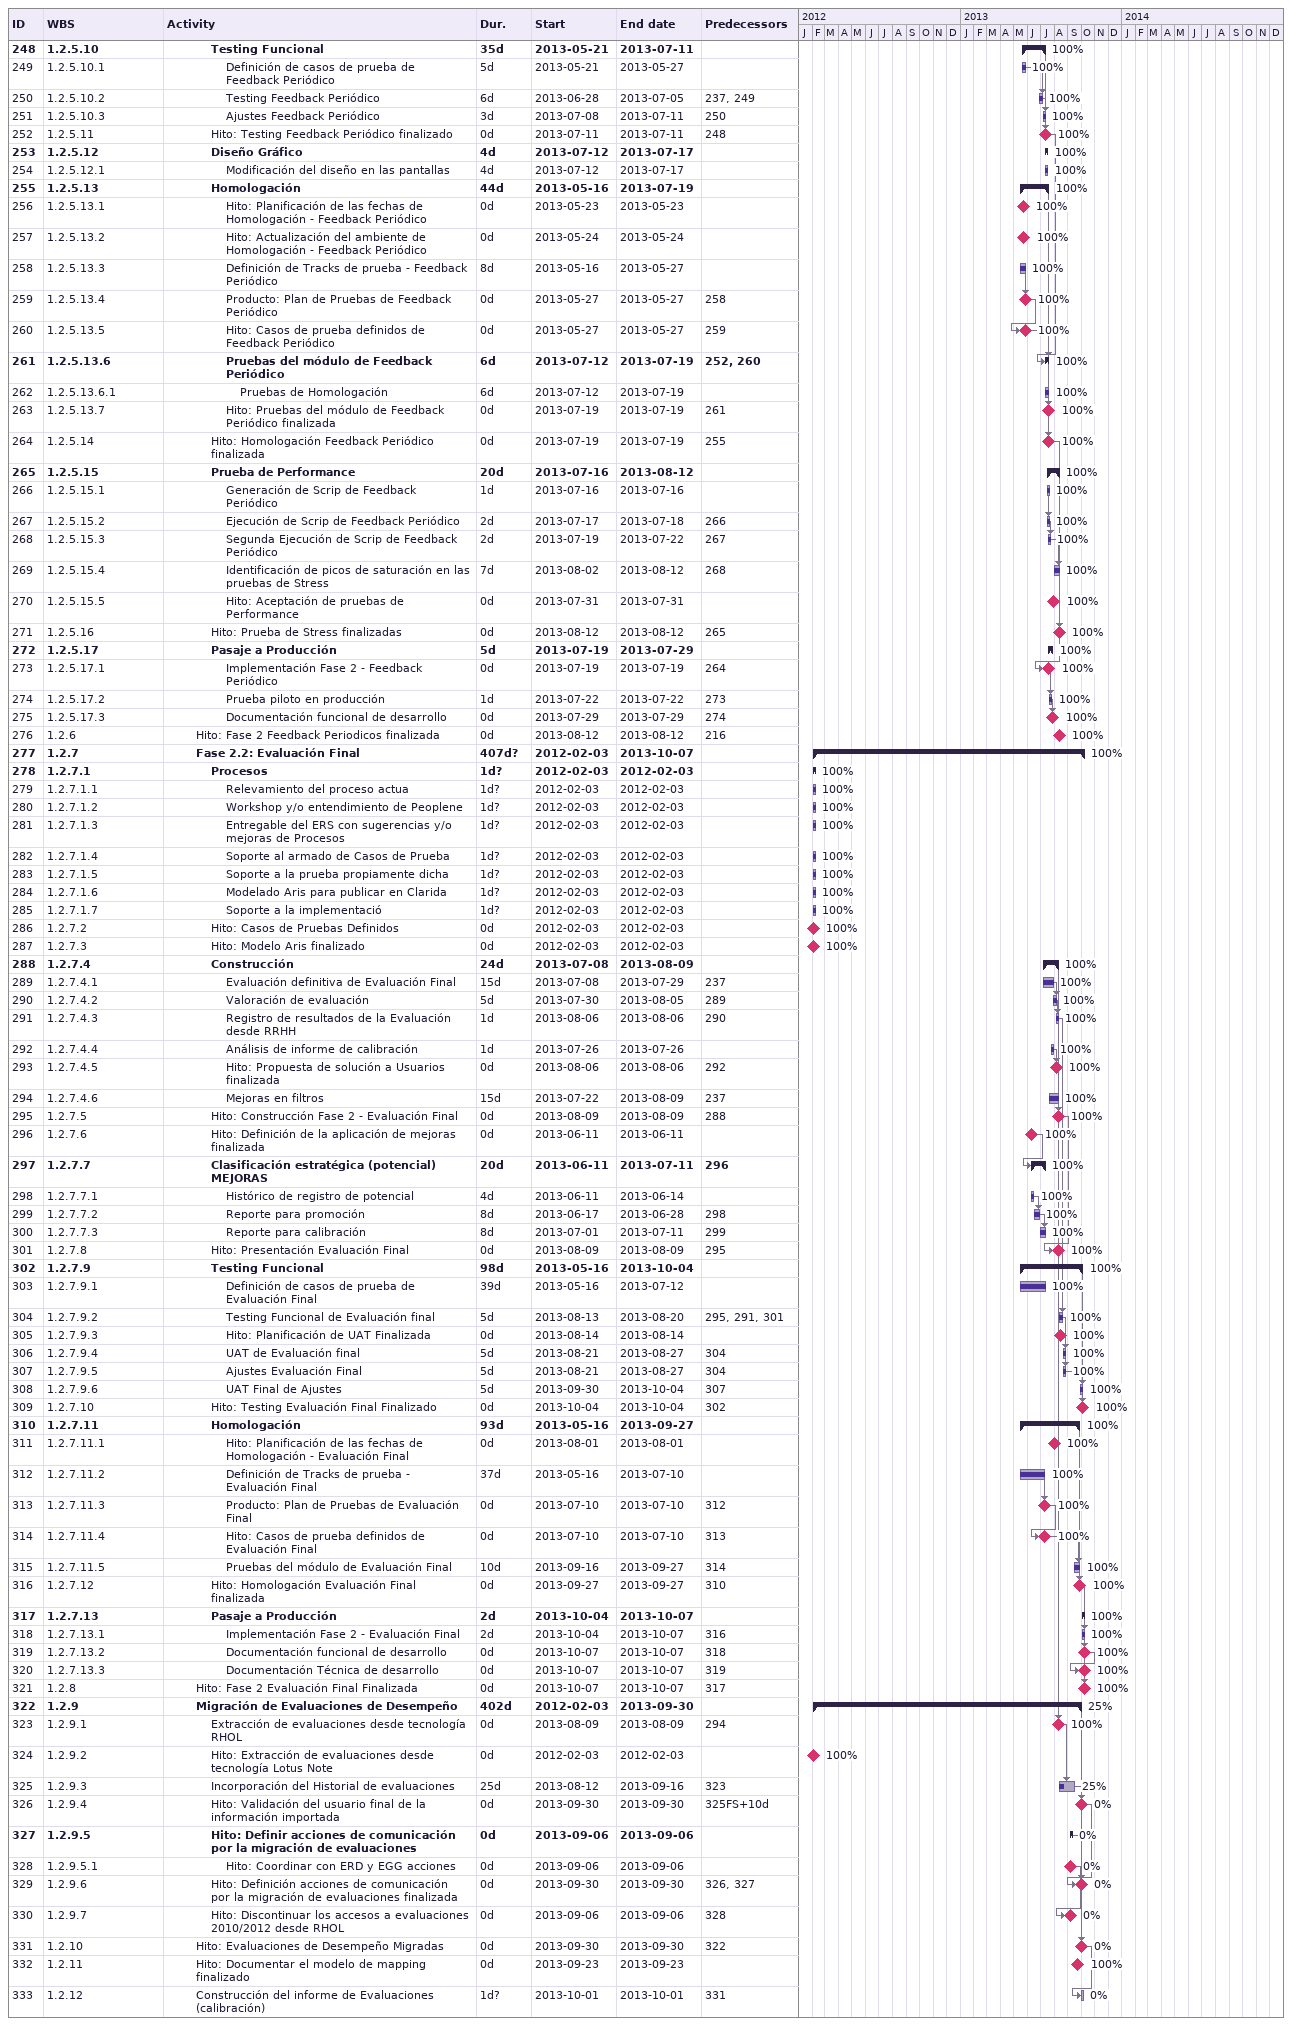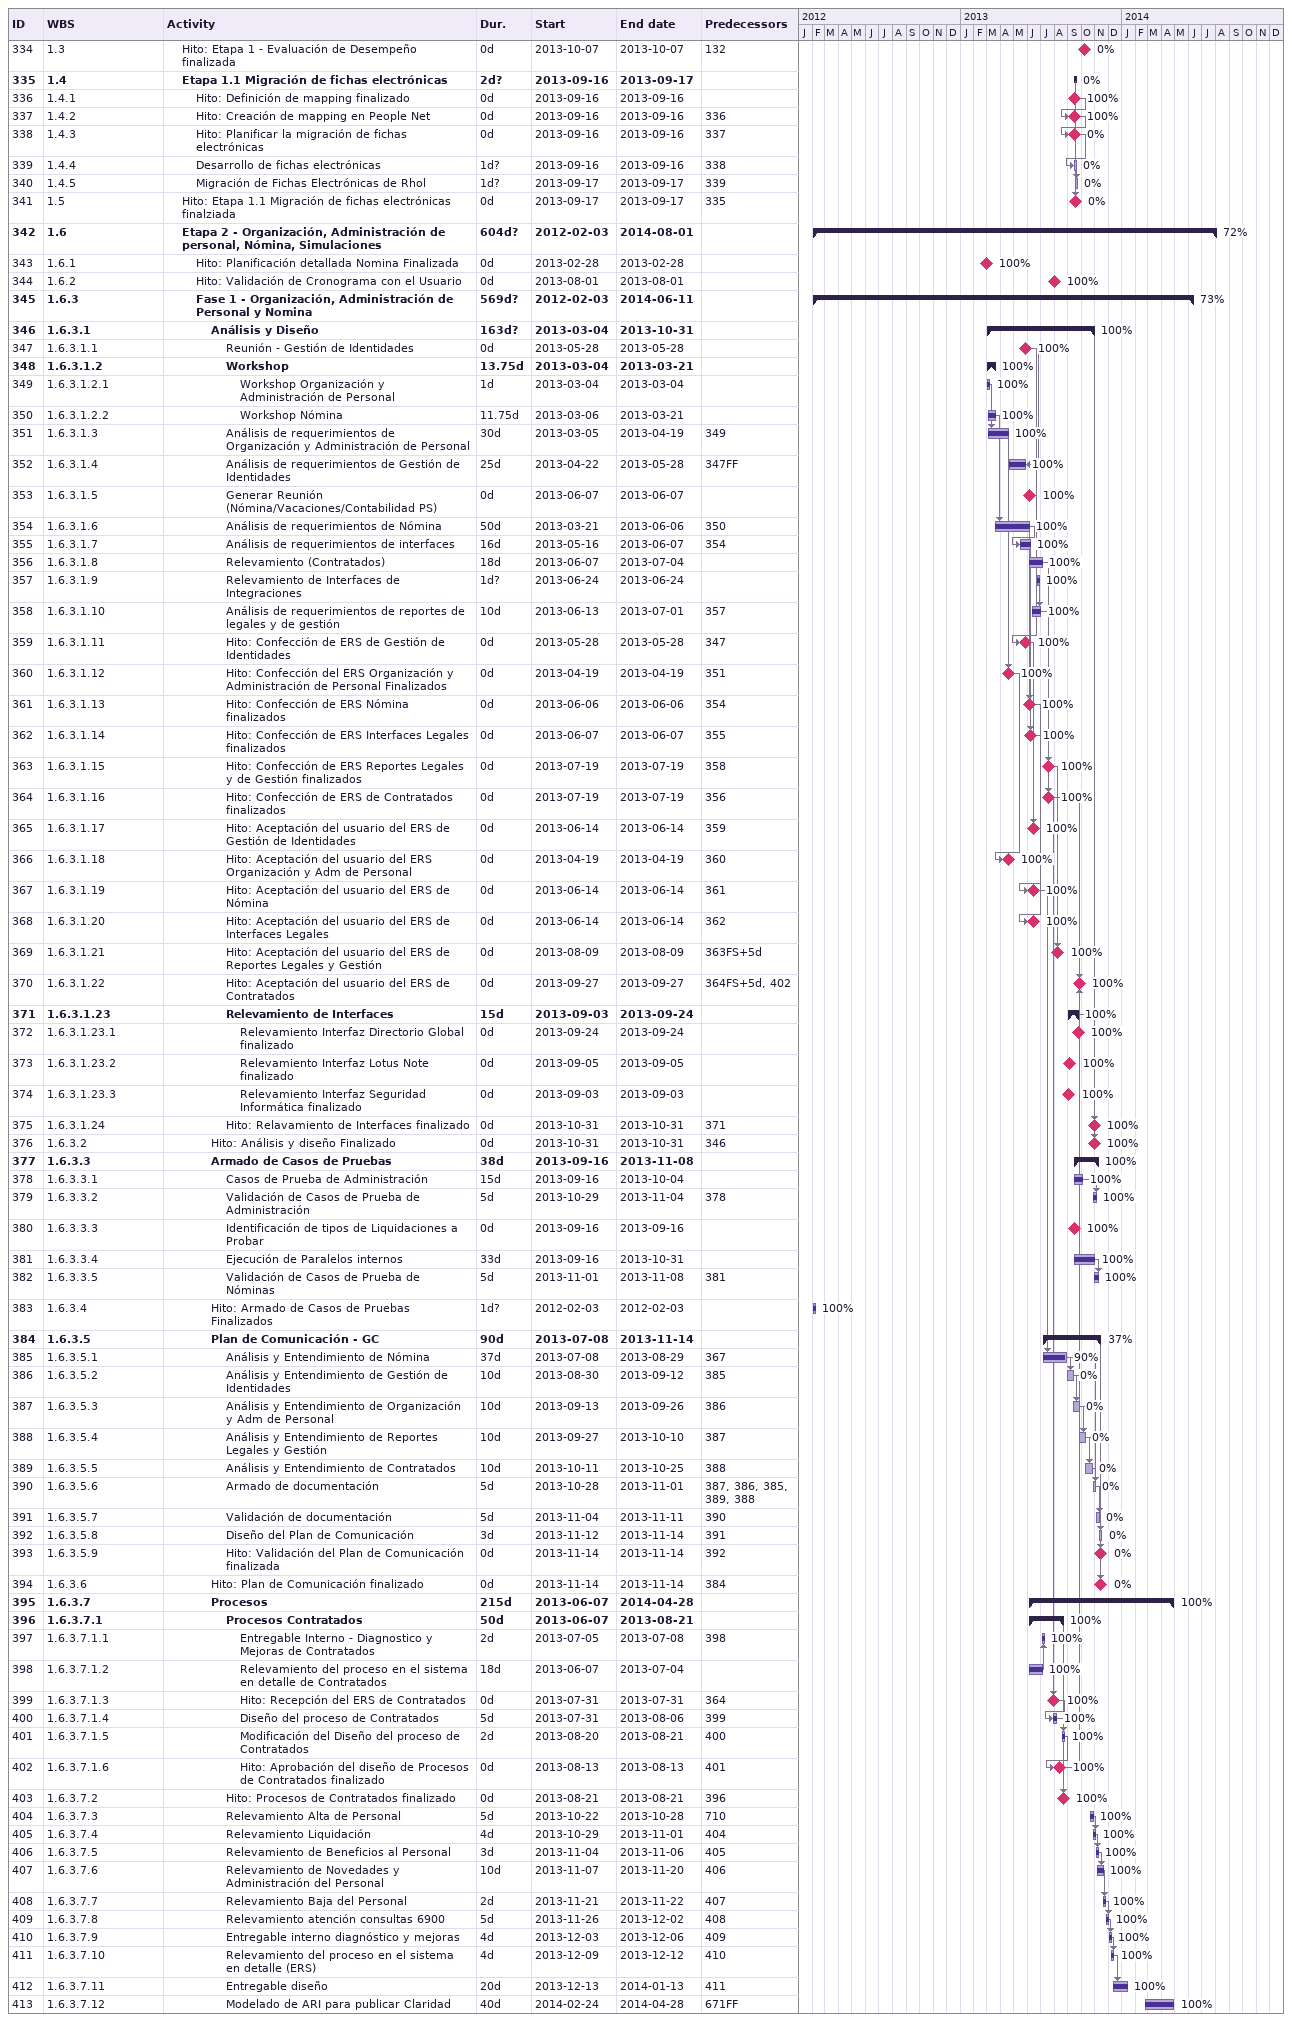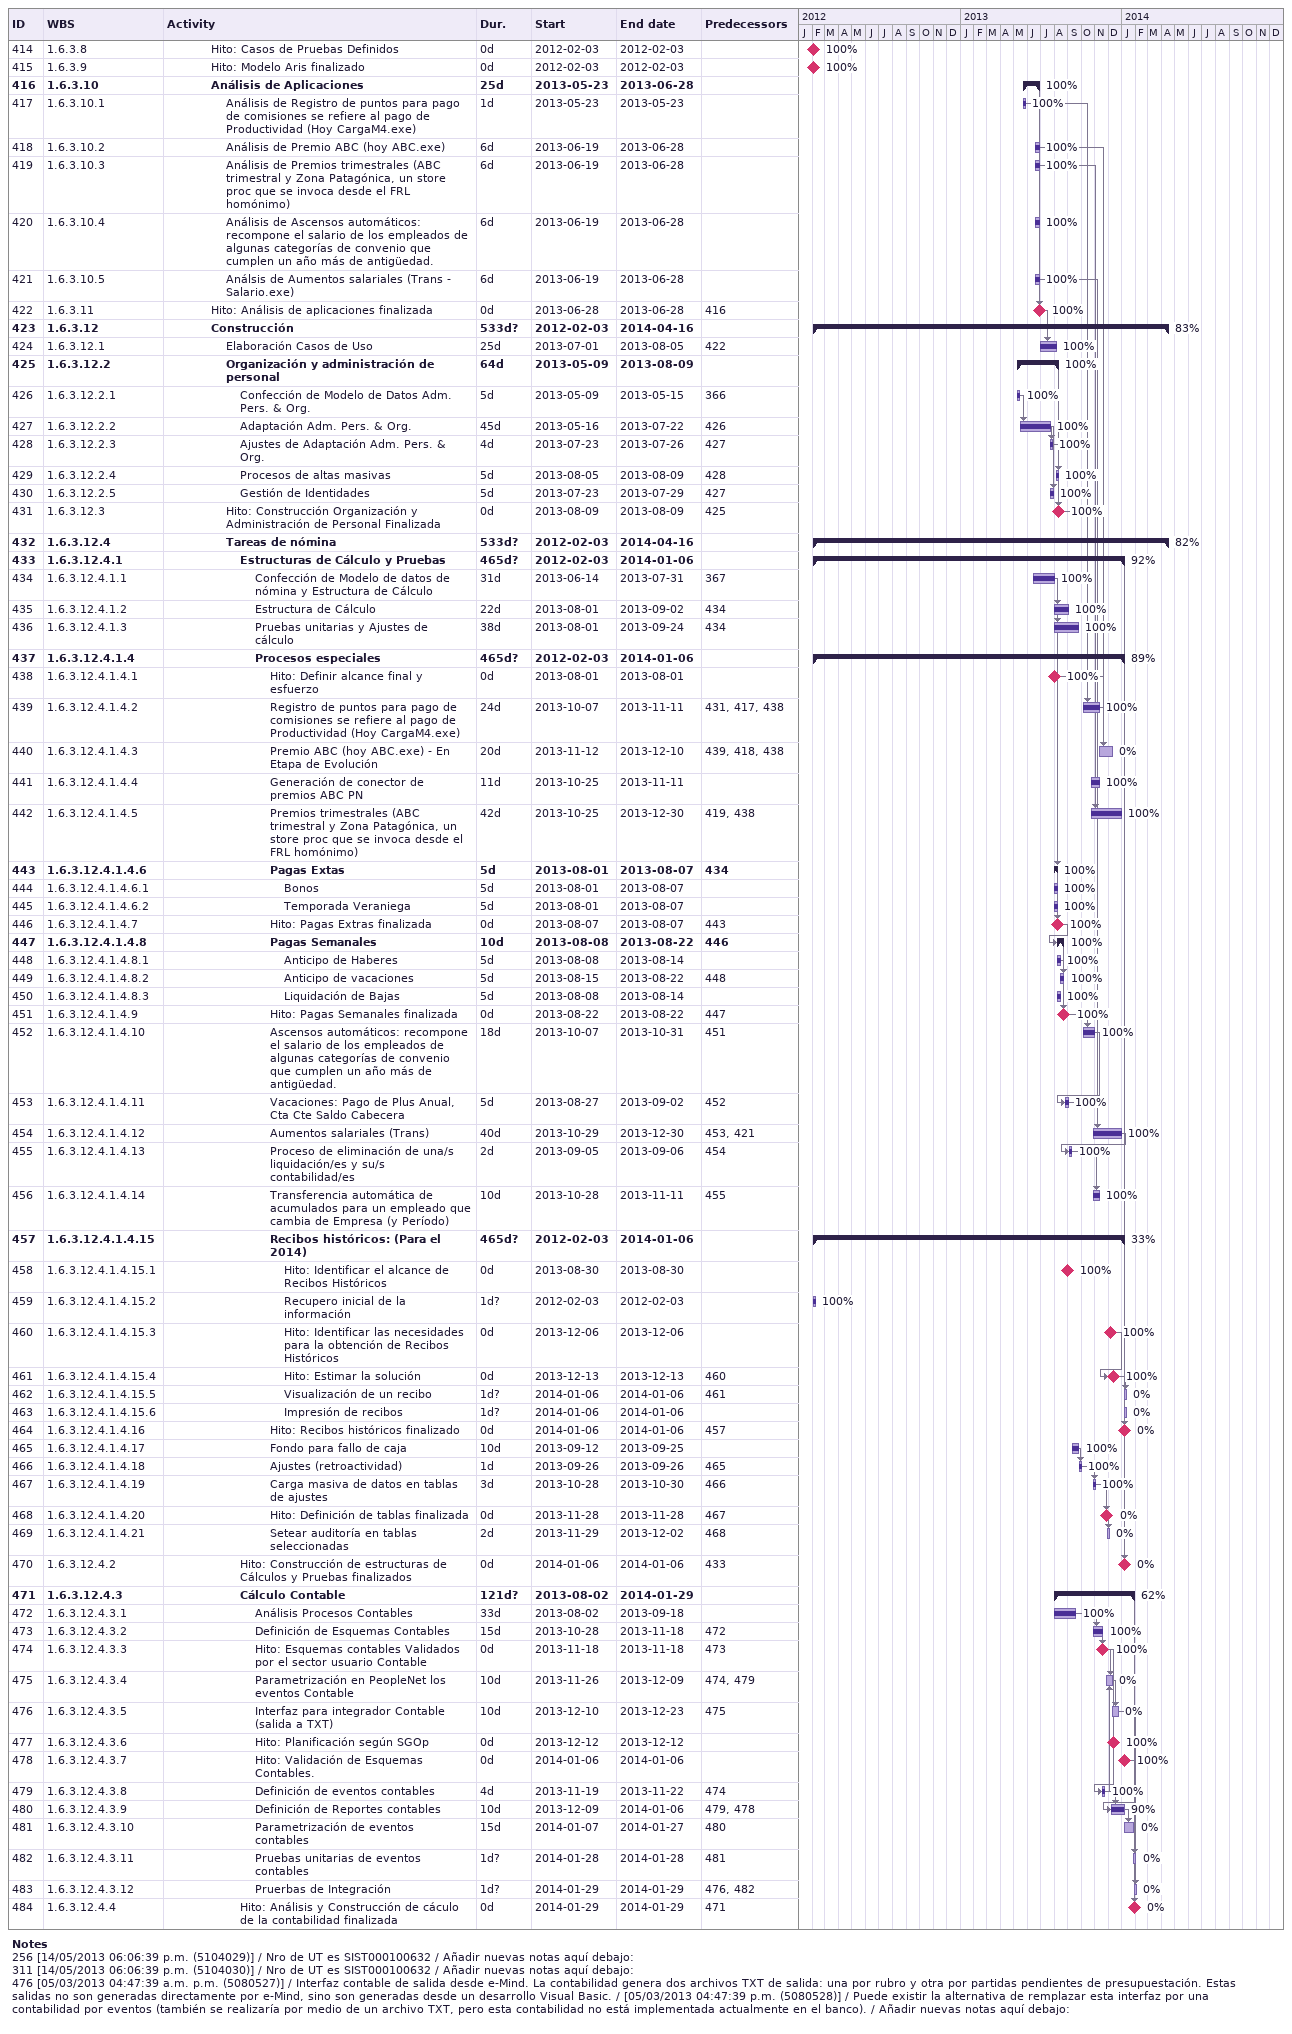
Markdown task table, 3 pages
| ID | WBS | Task | Duration | Start | Finish | Predecessors | % complete |
|---|---|---|---|---|---|---|---|
| 248 | 1.2.5.10 | **Testing Funcional** | 35d | 2013-05-21 | 2013-07-11 |  | 100 |
| 249 | 1.2.5.10.1 | Definición de casos de prueba de Feedback Periódico | 5d | 2013-05-21 | 2013-05-27 |  | 100 |
| 250 | 1.2.5.10.2 | Testing Feedback Periódico | 6d | 2013-06-28 | 2013-07-05 | 237, 249 | 100 |
| 251 | 1.2.5.10.3 | Ajustes Feedback Periódico | 3d | 2013-07-08 | 2013-07-11 | 250 | 100 |
| 252 | 1.2.5.11 | Hito: Testing Feedback Periódico finalizado | 0d | 2013-07-11 | 2013-07-11 | 248 | 100 |
| 253 | 1.2.5.12 | **Diseño Gráfico** | 4d | 2013-07-12 | 2013-07-17 |  | 100 |
| 254 | 1.2.5.12.1 | Modificación del diseño en las pantallas | 4d | 2013-07-12 | 2013-07-17 |  | 100 |
| 255 | 1.2.5.13 | **Homologación** | 44d | 2013-05-16 | 2013-07-19 |  | 100 |
| 256 | 1.2.5.13.1 | Hito: Planificación de las fechas de Homologación - Feedback Periódico | 0d | 2013-05-23 | 2013-05-23 |  | 100 |
| 257 | 1.2.5.13.2 | Hito: Actualización del ambiente de Homologación - Feedback Periódico | 0d | 2013-05-24 | 2013-05-24 |  | 100 |
| 258 | 1.2.5.13.3 | Definición de Tracks de prueba - Feedback Periódico | 8d | 2013-05-16 | 2013-05-27 |  | 100 |
| 259 | 1.2.5.13.4 | Producto: Plan de Pruebas de Feedback Periódico | 0d | 2013-05-27 | 2013-05-27 | 258 | 100 |
| 260 | 1.2.5.13.5 | Hito: Casos de prueba definidos de Feedback Periódico | 0d | 2013-05-27 | 2013-05-27 | 259 | 100 |
| 261 | 1.2.5.13.6 | **Pruebas del módulo de Feedback Periódico** | 6d | 2013-07-12 | 2013-07-19 | 252, 260 | 100 |
| 262 | 1.2.5.13.6.1 | Pruebas de Homologación | 6d | 2013-07-12 | 2013-07-19 |  | 100 |
| 263 | 1.2.5.13.7 | Hito: Pruebas del módulo de Feedback Periódico finalizada | 0d | 2013-07-19 | 2013-07-19 | 261 | 100 |
| 264 | 1.2.5.14 | Hito: Homologación Feedback Periódico finalizada | 0d | 2013-07-19 | 2013-07-19 | 255 | 100 |
| 265 | 1.2.5.15 | **Prueba de Performance** | 20d | 2013-07-16 | 2013-08-12 |  | 100 |
| 266 | 1.2.5.15.1 | Generación de Scrip de Feedback Periódico | 1d | 2013-07-16 | 2013-07-16 |  | 100 |
| 267 | 1.2.5.15.2 | Ejecución de Scrip de Feedback Periódico | 2d | 2013-07-17 | 2013-07-18 | 266 | 100 |
| 268 | 1.2.5.15.3 | Segunda Ejecución de Scrip de Feedback Periódico | 2d | 2013-07-19 | 2013-07-22 | 267 | 100 |
| 269 | 1.2.5.15.4 | Identificación de picos de saturación en las pruebas de Stress | 7d | 2013-08-02 | 2013-08-12 | 268 | 100 |
| 270 | 1.2.5.15.5 | Hito: Aceptación de pruebas de Performance | 0d | 2013-07-31 | 2013-07-31 |  | 100 |
| 271 | 1.2.5.16 | Hito: Prueba de Stress finalizadas | 0d | 2013-08-12 | 2013-08-12 | 265 | 100 |
| 272 | 1.2.5.17 | **Pasaje a Producción** | 5d | 2013-07-19 | 2013-07-29 |  | 100 |
| 273 | 1.2.5.17.1 | Implementación Fase 2 - Feedback Periódico | 0d | 2013-07-19 | 2013-07-19 | 264 | 100 |
| 274 | 1.2.5.17.2 | Prueba piloto en producción | 1d | 2013-07-22 | 2013-07-22 | 273 | 100 |
| 275 | 1.2.5.17.3 | Documentación funcional de desarrollo | 0d | 2013-07-29 | 2013-07-29 | 274 | 100 |
| 276 | 1.2.6 | Hito: Fase 2 Feedback Periodicos finalizada | 0d | 2013-08-12 | 2013-08-12 | 216 | 100 |
| 277 | 1.2.7 | **Fase 2.2: Evaluación Final** | 407d? | 2012-02-03 | 2013-10-07 |  | 100 |
| 278 | 1.2.7.1 | **Procesos** | 1d? | 2012-02-03 | 2012-02-03 |  | 100 |
| 279 | 1.2.7.1.1 | Relevamiento del proceso actua | 1d? | 2012-02-03 | 2012-02-03 |  | 100 |
| 280 | 1.2.7.1.2 | Workshop y/o entendimiento de Peoplene | 1d? | 2012-02-03 | 2012-02-03 |  | 100 |
| 281 | 1.2.7.1.3 | Entregable del ERS con sugerencias y/o mejoras de Procesos | 1d? | 2012-02-03 | 2012-02-03 |  | 100 |
| 282 | 1.2.7.1.4 | Soporte al armado de Casos de Prueba | 1d? | 2012-02-03 | 2012-02-03 |  | 100 |
| 283 | 1.2.7.1.5 | Soporte a la prueba propiamente dicha | 1d? | 2012-02-03 | 2012-02-03 |  | 100 |
| 284 | 1.2.7.1.6 | Modelado Aris para publicar en Clarida | 1d? | 2012-02-03 | 2012-02-03 |  | 100 |
| 285 | 1.2.7.1.7 | Soporte a la implementació | 1d? | 2012-02-03 | 2012-02-03 |  | 100 |
| 286 | 1.2.7.2 | Hito: Casos de Pruebas Definidos | 0d | 2012-02-03 | 2012-02-03 |  | 100 |
| 287 | 1.2.7.3 | Hito: Modelo Aris finalizado | 0d | 2012-02-03 | 2012-02-03 |  | 100 |
| 288 | 1.2.7.4 | **Construcción** | 24d | 2013-07-08 | 2013-08-09 |  | 100 |
| 289 | 1.2.7.4.1 | Evaluación definitiva de Evaluación Final | 15d | 2013-07-08 | 2013-07-29 | 237 | 100 |
| 290 | 1.2.7.4.2 | Valoración de evaluación | 5d | 2013-07-30 | 2013-08-05 | 289 | 100 |
| 291 | 1.2.7.4.3 | Registro de resultados de la Evaluación desde RRHH | 1d | 2013-08-06 | 2013-08-06 | 290 | 100 |
| 292 | 1.2.7.4.4 | Análisis de informe de calibración | 1d | 2013-07-26 | 2013-07-26 |  | 100 |
| 293 | 1.2.7.4.5 | Hito: Propuesta de solución a Usuarios finalizada | 0d | 2013-08-06 | 2013-08-06 | 292 | 100 |
| 294 | 1.2.7.4.6 | Mejoras en filtros | 15d | 2013-07-22 | 2013-08-09 | 237 | 100 |
| 295 | 1.2.7.5 | Hito: Construcción Fase 2 - Evaluación Final | 0d | 2013-08-09 | 2013-08-09 | 288 | 100 |
| 296 | 1.2.7.6 | Hito: Definición de la aplicación de mejoras finalizada | 0d | 2013-06-11 | 2013-06-11 |  | 100 |
| 297 | 1.2.7.7 | **Clasificación estratégica (potencial) MEJORAS** | 20d | 2013-06-11 | 2013-07-11 | 296 | 100 |
| 298 | 1.2.7.7.1 | Histórico de registro de potencial | 4d | 2013-06-11 | 2013-06-14 |  | 100 |
| 299 | 1.2.7.7.2 | Reporte para promoción | 8d | 2013-06-17 | 2013-06-28 | 298 | 100 |
| 300 | 1.2.7.7.3 | Reporte para calibración | 8d | 2013-07-01 | 2013-07-11 | 299 | 100 |
| 301 | 1.2.7.8 | Hito: Presentación Evaluación Final | 0d | 2013-08-09 | 2013-08-09 | 295 | 100 |
| 302 | 1.2.7.9 | **Testing Funcional** | 98d | 2013-05-16 | 2013-10-04 |  | 100 |
| 303 | 1.2.7.9.1 | Definición de casos de prueba de Evaluación Final | 39d | 2013-05-16 | 2013-07-12 |  | 100 |
| 304 | 1.2.7.9.2 | Testing Funcional de Evaluación final | 5d | 2013-08-13 | 2013-08-20 | 295, 291, 301 | 100 |
| 305 | 1.2.7.9.3 | Hito: Planificación de UAT Finalizada | 0d | 2013-08-14 | 2013-08-14 |  | 100 |
| 306 | 1.2.7.9.4 | UAT de Evaluación final | 5d | 2013-08-21 | 2013-08-27 | 304 | 100 |
| 307 | 1.2.7.9.5 | Ajustes Evaluación Final | 5d | 2013-08-21 | 2013-08-27 | 304 | 100 |
| 308 | 1.2.7.9.6 | UAT Final de Ajustes | 5d | 2013-09-30 | 2013-10-04 | 307 | 100 |
| 309 | 1.2.7.10 | Hito: Testing Evaluación Final Finalizado | 0d | 2013-10-04 | 2013-10-04 | 302 | 100 |
| 310 | 1.2.7.11 | **Homologación** | 93d | 2013-05-16 | 2013-09-27 |  | 100 |
| 311 | 1.2.7.11.1 | Hito: Planificación de las fechas de Homologación - Evaluación Final | 0d | 2013-08-01 | 2013-08-01 |  | 100 |
| 312 | 1.2.7.11.2 | Definición de Tracks de prueba - Evaluación Final | 37d | 2013-05-16 | 2013-07-10 |  | 100 |
| 313 | 1.2.7.11.3 | Producto: Plan de Pruebas de Evaluación Final | 0d | 2013-07-10 | 2013-07-10 | 312 | 100 |
| 314 | 1.2.7.11.4 | Hito: Casos de prueba definidos de Evaluación Final | 0d | 2013-07-10 | 2013-07-10 | 313 | 100 |
| 315 | 1.2.7.11.5 | Pruebas del módulo de Evaluación Final | 10d | 2013-09-16 | 2013-09-27 | 314 | 100 |
| 316 | 1.2.7.12 | Hito: Homologación Evaluación Final finalizada | 0d | 2013-09-27 | 2013-09-27 | 310 | 100 |
| 317 | 1.2.7.13 | **Pasaje a Producción** | 2d | 2013-10-04 | 2013-10-07 |  | 100 |
| 318 | 1.2.7.13.1 | Implementación Fase 2 - Evaluación Final | 2d | 2013-10-04 | 2013-10-07 | 316 | 100 |
| 319 | 1.2.7.13.2 | Documentación funcional de desarrollo | 0d | 2013-10-07 | 2013-10-07 | 318 | 100 |
| 320 | 1.2.7.13.3 | Documentación Técnica de desarrollo | 0d | 2013-10-07 | 2013-10-07 | 319 | 100 |
| 321 | 1.2.8 | Hito: Fase 2 Evaluación Final Finalizada | 0d | 2013-10-07 | 2013-10-07 | 317 | 100 |
| 322 | 1.2.9 | **Migración de Evaluaciones de Desempeño** | 402d | 2012-02-03 | 2013-09-30 |  | 25 |
| 323 | 1.2.9.1 | Extracción de evaluaciones desde tecnología RHOL | 0d | 2013-08-09 | 2013-08-09 | 294 | 100 |
| 324 | 1.2.9.2 | Hito: Extracción de evaluaciones desde tecnología Lotus Note | 0d | 2012-02-03 | 2012-02-03 |  | 100 |
| 325 | 1.2.9.3 | Incorporación del Historial de evaluaciones | 25d | 2013-08-12 | 2013-09-16 | 323 | 25 |
| 326 | 1.2.9.4 | Hito: Validación del usuario final de la información importada | 0d | 2013-09-30 | 2013-09-30 | 325FS+10d | 0 |
| 327 | 1.2.9.5 | **Hito: Definir acciones de comunicación por la migración de evaluaciones** | 0d | 2013-09-06 | 2013-09-06 |  | 0 |
| 328 | 1.2.9.5.1 | Hito: Coordinar con ERD y EGG acciones | 0d | 2013-09-06 | 2013-09-06 |  | 0 |
| 329 | 1.2.9.6 | Hito: Definición acciones de comunicación por la migración de evaluaciones finalizada | 0d | 2013-09-30 | 2013-09-30 | 326, 327 | 0 |
| 330 | 1.2.9.7 | Hito: Discontinuar los accesos a evaluaciones 2010/2012 desde RHOL | 0d | 2013-09-06 | 2013-09-06 | 328 | 0 |
| 331 | 1.2.10 | Hito: Evaluaciones de Desempeño Migradas | 0d | 2013-09-30 | 2013-09-30 | 322 | 0 |
| 332 | 1.2.11 | Hito: Documentar el modelo de mapping finalizado | 0d | 2013-09-23 | 2013-09-23 |  | 100 |
| 333 | 1.2.12 | Construcción del informe de Evaluaciones (calibración) | 1d? | 2013-10-01 | 2013-10-01 | 331 | 0 |
| 334 | 1.3 | Hito: Etapa 1 - Evaluación de Desempeño finalizada | 0d | 2013-10-07 | 2013-10-07 | 132 | 0 |
| 335 | 1.4 | **Etapa 1.1 Migración de fichas electrónicas** | 2d? | 2013-09-16 | 2013-09-17 |  | 0 |
| 336 | 1.4.1 | Hito: Definición de mapping finalizado | 0d | 2013-09-16 | 2013-09-16 |  | 100 |
| 337 | 1.4.2 | Hito: Creación de mapping en People Net | 0d | 2013-09-16 | 2013-09-16 | 336 | 100 |
| 338 | 1.4.3 | Hito: Planificar la migración de fichas electrónicas | 0d | 2013-09-16 | 2013-09-16 | 337 | 0 |
| 339 | 1.4.4 | Desarrollo de fichas electrónicas | 1d? | 2013-09-16 | 2013-09-16 | 338 | 0 |
| 340 | 1.4.5 | Migración de Fichas Electrónicas de Rhol | 1d? | 2013-09-17 | 2013-09-17 | 339 | 0 |
| 341 | 1.5 | Hito: Etapa 1.1 Migración de fichas electrónicas finalziada | 0d | 2013-09-17 | 2013-09-17 | 335 | 0 |
| 342 | 1.6 | **Etapa 2 - Organización, Administración de personal, Nómina, Simulaciones** | 604d? | 2012-02-03 | 2014-08-01 |  | 72 |
| 343 | 1.6.1 | Hito: Planificación detallada Nomina Finalizada | 0d | 2013-02-28 | 2013-02-28 |  | 100 |
| 344 | 1.6.2 | Hito: Validación de Cronograma con el Usuario | 0d | 2013-08-01 | 2013-08-01 |  | 100 |
| 345 | 1.6.3 | **Fase 1 - Organización, Administración de Personal y Nomina** | 569d? | 2012-02-03 | 2014-06-11 |  | 73 |
| 346 | 1.6.3.1 | **Análisis y Diseño** | 163d? | 2013-03-04 | 2013-10-31 |  | 100 |
| 347 | 1.6.3.1.1 | Reunión - Gestión de Identidades | 0d | 2013-05-28 | 2013-05-28 |  | 100 |
| 348 | 1.6.3.1.2 | **Workshop** | 13.75d | 2013-03-04 | 2013-03-21 |  | 100 |
| 349 | 1.6.3.1.2.1 | Workshop Organización y Administración de Personal | 1d | 2013-03-04 | 2013-03-04 |  | 100 |
| 350 | 1.6.3.1.2.2 | Workshop Nómina | 11.75d | 2013-03-06 | 2013-03-21 |  | 100 |
| 351 | 1.6.3.1.3 | Análisis de requerimientos de Organización y Administración de Personal | 30d | 2013-03-05 | 2013-04-19 | 349 | 100 |
| 352 | 1.6.3.1.4 | Análisis de requerimientos de Gestión de Identidades | 25d | 2013-04-22 | 2013-05-28 | 347FF | 100 |
| 353 | 1.6.3.1.5 | Generar Reunión (Nómina/Vacaciones/Contabilidad PS) | 0d | 2013-06-07 | 2013-06-07 |  | 100 |
| 354 | 1.6.3.1.6 | Análisis de requerimientos de Nómina | 50d | 2013-03-21 | 2013-06-06 | 350 | 100 |
| 355 | 1.6.3.1.7 | Análisis de requerimientos de interfaces | 16d | 2013-05-16 | 2013-06-07 | 354 | 100 |
| 356 | 1.6.3.1.8 | Relevamiento (Contratados) | 18d | 2013-06-07 | 2013-07-04 |  | 100 |
| 357 | 1.6.3.1.9 | Relevamiento de Interfaces de Integraciones | 1d? | 2013-06-24 | 2013-06-24 |  | 100 |
| 358 | 1.6.3.1.10 | Análisis de requerimientos de reportes de legales y de gestión | 10d | 2013-06-13 | 2013-07-01 | 357 | 100 |
| 359 | 1.6.3.1.11 | Hito: Confección de ERS de Gestión de Identidades | 0d | 2013-05-28 | 2013-05-28 | 347 | 100 |
| 360 | 1.6.3.1.12 | Hito: Confección del ERS Organización y Administración de Personal Finalizados | 0d | 2013-04-19 | 2013-04-19 | 351 | 100 |
| 361 | 1.6.3.1.13 | Hito: Confección de ERS Nómina finalizados | 0d | 2013-06-06 | 2013-06-06 | 354 | 100 |
| 362 | 1.6.3.1.14 | Hito: Confección de ERS Interfaces Legales finalizados | 0d | 2013-06-07 | 2013-06-07 | 355 | 100 |
| 363 | 1.6.3.1.15 | Hito: Confección de ERS Reportes Legales y de Gestión finalizados | 0d | 2013-07-19 | 2013-07-19 | 358 | 100 |
| 364 | 1.6.3.1.16 | Hito: Confección de ERS de Contratados finalizados | 0d | 2013-07-19 | 2013-07-19 | 356 | 100 |
| 365 | 1.6.3.1.17 | Hito: Aceptación del usuario del ERS de Gestión de Identidades | 0d | 2013-06-14 | 2013-06-14 | 359 | 100 |
| 366 | 1.6.3.1.18 | Hito: Aceptación del usuario del ERS Organización y Adm de Personal | 0d | 2013-04-19 | 2013-04-19 | 360 | 100 |
| 367 | 1.6.3.1.19 | Hito: Aceptación del usuario del ERS de Nómina | 0d | 2013-06-14 | 2013-06-14 | 361 | 100 |
| 368 | 1.6.3.1.20 | Hito: Aceptación del usuario del ERS de Interfaces Legales | 0d | 2013-06-14 | 2013-06-14 | 362 | 100 |
| 369 | 1.6.3.1.21 | Hito: Aceptación del usuario del ERS de Reportes Legales y Gestión | 0d | 2013-08-09 | 2013-08-09 | 363FS+5d | 100 |
| 370 | 1.6.3.1.22 | Hito: Aceptación del usuario del ERS de Contratados | 0d | 2013-09-27 | 2013-09-27 | 364FS+5d, 402 | 100 |
| 371 | 1.6.3.1.23 | **Relevamiento de Interfaces** | 15d | 2013-09-03 | 2013-09-24 |  | 100 |
| 372 | 1.6.3.1.23.1 | Relevamiento Interfaz Directorio Global finalizado | 0d | 2013-09-24 | 2013-09-24 |  | 100 |
| 373 | 1.6.3.1.23.2 | Relevamiento Interfaz Lotus Note finalizado | 0d | 2013-09-05 | 2013-09-05 |  | 100 |
| 374 | 1.6.3.1.23.3 | Relevamiento Interfaz Seguridad Informática finalizado | 0d | 2013-09-03 | 2013-09-03 |  | 100 |
| 375 | 1.6.3.1.24 | Hito: Relavamiento de Interfaces finalizado | 0d | 2013-10-31 | 2013-10-31 | 371 | 100 |
| 376 | 1.6.3.2 | Hito: Análisis y diseño Finalizado | 0d | 2013-10-31 | 2013-10-31 | 346 | 100 |
| 377 | 1.6.3.3 | **Armado de Casos de Pruebas** | 38d | 2013-09-16 | 2013-11-08 |  | 100 |
| 378 | 1.6.3.3.1 | Casos de Prueba de Administración | 15d | 2013-09-16 | 2013-10-04 |  | 100 |
| 379 | 1.6.3.3.2 | Validación de Casos de Prueba de Administración | 5d | 2013-10-29 | 2013-11-04 | 378 | 100 |
| 380 | 1.6.3.3.3 | Identificación de tipos de Liquidaciones a Probar | 0d | 2013-09-16 | 2013-09-16 |  | 100 |
| 381 | 1.6.3.3.4 | Ejecución de Paralelos internos | 33d | 2013-09-16 | 2013-10-31 |  | 100 |
| 382 | 1.6.3.3.5 | Validación de Casos de Prueba de Nóminas | 5d | 2013-11-01 | 2013-11-08 | 381 | 100 |
| 383 | 1.6.3.4 | Hito: Armado de Casos de Pruebas Finalizados | 1d? | 2012-02-03 | 2012-02-03 |  | 100 |
| 384 | 1.6.3.5 | **Plan de Comunicación - GC** | 90d | 2013-07-08 | 2013-11-14 |  | 37 |
| 385 | 1.6.3.5.1 | Análisis y Entendimiento de Nómina | 37d | 2013-07-08 | 2013-08-29 | 367 | 90 |
| 386 | 1.6.3.5.2 | Análisis y Entendimiento de Gestión de Identidades | 10d | 2013-08-30 | 2013-09-12 | 385 | 0 |
| 387 | 1.6.3.5.3 | Análisis y Entendimiento de Organización y Adm de Personal | 10d | 2013-09-13 | 2013-09-26 | 386 | 0 |
| 388 | 1.6.3.5.4 | Análisis y Entendimiento de Reportes Legales y Gestión | 10d | 2013-09-27 | 2013-10-10 | 387 | 0 |
| 389 | 1.6.3.5.5 | Análisis y Entendimiento de Contratados | 10d | 2013-10-11 | 2013-10-25 | 388 | 0 |
| 390 | 1.6.3.5.6 | Armado de documentación | 5d | 2013-10-28 | 2013-11-01 | 387, 386, 385, 389, 388 | 0 |
| 391 | 1.6.3.5.7 | Validación de documentación | 5d | 2013-11-04 | 2013-11-11 | 390 | 0 |
| 392 | 1.6.3.5.8 | Diseño del Plan de Comunicación | 3d | 2013-11-12 | 2013-11-14 | 391 | 0 |
| 393 | 1.6.3.5.9 | Hito: Validación del Plan de Comunicación finalizada | 0d | 2013-11-14 | 2013-11-14 | 392 | 0 |
| 394 | 1.6.3.6 | Hito: Plan de Comunicación finalizado | 0d | 2013-11-14 | 2013-11-14 | 384 | 0 |
| 395 | 1.6.3.7 | **Procesos** | 215d | 2013-06-07 | 2014-04-28 |  | 100 |
| 396 | 1.6.3.7.1 | **Procesos Contratados** | 50d | 2013-06-07 | 2013-08-21 |  | 100 |
| 397 | 1.6.3.7.1.1 | Entregable Interno - Diagnostico y Mejoras de Contratados | 2d | 2013-07-05 | 2013-07-08 | 398 | 100 |
| 398 | 1.6.3.7.1.2 | Relevamiento del proceso en el sistema en detalle de Contratados | 18d | 2013-06-07 | 2013-07-04 |  | 100 |
| 399 | 1.6.3.7.1.3 | Hito: Recepción del ERS de Contratados | 0d | 2013-07-31 | 2013-07-31 | 364 | 100 |
| 400 | 1.6.3.7.1.4 | Diseño del proceso de Contratados | 5d | 2013-07-31 | 2013-08-06 | 399 | 100 |
| 401 | 1.6.3.7.1.5 | Modificación del Diseño del proceso de Contratados | 2d | 2013-08-20 | 2013-08-21 | 400 | 100 |
| 402 | 1.6.3.7.1.6 | Hito: Aprobación del diseño de Procesos de Contratados finalizado | 0d | 2013-08-13 | 2013-08-13 | 401 | 100 |
| 403 | 1.6.3.7.2 | Hito: Procesos de Contratados finalizado | 0d | 2013-08-21 | 2013-08-21 | 396 | 100 |
| 404 | 1.6.3.7.3 | Relevamiento Alta de Personal | 5d | 2013-10-22 | 2013-10-28 | 710 | 100 |
| 405 | 1.6.3.7.4 | Relevamiento Liquidación | 4d | 2013-10-29 | 2013-11-01 | 404 | 100 |
| 406 | 1.6.3.7.5 | Relevamiento de Beneficios al Personal | 3d | 2013-11-04 | 2013-11-06 | 405 | 100 |
| 407 | 1.6.3.7.6 | Relevamiento de Novedades y Administración del Personal | 10d | 2013-11-07 | 2013-11-20 | 406 | 100 |
| 408 | 1.6.3.7.7 | Relevamiento Baja del Personal | 2d | 2013-11-21 | 2013-11-22 | 407 | 100 |
| 409 | 1.6.3.7.8 | Relevamiento atención consultas 6900 | 5d | 2013-11-26 | 2013-12-02 | 408 | 100 |
| 410 | 1.6.3.7.9 | Entregable interno diagnóstico y mejoras | 4d | 2013-12-03 | 2013-12-06 | 409 | 100 |
| 411 | 1.6.3.7.10 | Relevamiento del proceso en el sistema en detalle (ERS) | 4d | 2013-12-09 | 2013-12-12 | 410 | 100 |
| 412 | 1.6.3.7.11 | Entregable diseño | 20d | 2013-12-13 | 2014-01-13 | 411 | 100 |
| 413 | 1.6.3.7.12 | Modelado de ARI para publicar Claridad | 40d | 2014-02-24 | 2014-04-28 | 671FF | 100 |
| 414 | 1.6.3.8 | Hito: Casos de Pruebas Definidos | 0d | 2012-02-03 | 2012-02-03 |  | 100 |
| 415 | 1.6.3.9 | Hito: Modelo Aris finalizado | 0d | 2012-02-03 | 2012-02-03 |  | 100 |
| 416 | 1.6.3.10 | **Análisis de Aplicaciones** | 25d | 2013-05-23 | 2013-06-28 |  | 100 |
| 417 | 1.6.3.10.1 | Análisis de Registro de puntos para pago de comisiones se refiere al pago de Productividad (Hoy CargaM4.exe) | 1d | 2013-05-23 | 2013-05-23 |  | 100 |
| 418 | 1.6.3.10.2 | Análisis de Premio ABC (hoy ABC.exe) | 6d | 2013-06-19 | 2013-06-28 |  | 100 |
| 419 | 1.6.3.10.3 | Análisis de Premios trimestrales (ABC trimestral y Zona Patagónica, un store proc que se invoca desde el FRL homónimo) | 6d | 2013-06-19 | 2013-06-28 |  | 100 |
| 420 | 1.6.3.10.4 | Análisis de Ascensos automáticos: recompone el salario de los empleados de algunas categorías de convenio que cumplen un año más de antigüedad. | 6d | 2013-06-19 | 2013-06-28 |  | 100 |
| 421 | 1.6.3.10.5 | Análsis de Aumentos salariales (Trans - Salario.exe) | 6d | 2013-06-19 | 2013-06-28 |  | 100 |
| 422 | 1.6.3.11 | Hito: Análisis de aplicaciones finalizada | 0d | 2013-06-28 | 2013-06-28 | 416 | 100 |
| 423 | 1.6.3.12 | **Construcción** | 533d? | 2012-02-03 | 2014-04-16 |  | 83 |
| 424 | 1.6.3.12.1 | Elaboración Casos de Uso | 25d | 2013-07-01 | 2013-08-05 | 422 | 100 |
| 425 | 1.6.3.12.2 | **Organización y administración de personal** | 64d | 2013-05-09 | 2013-08-09 |  | 100 |
| 426 | 1.6.3.12.2.1 | Confección de Modelo de Datos Adm. Pers. & Org. | 5d | 2013-05-09 | 2013-05-15 | 366 | 100 |
| 427 | 1.6.3.12.2.2 | Adaptación Adm. Pers. & Org. | 45d | 2013-05-16 | 2013-07-22 | 426 | 100 |
| 428 | 1.6.3.12.2.3 | Ajustes de Adaptación Adm. Pers. & Org. | 4d | 2013-07-23 | 2013-07-26 | 427 | 100 |
| 429 | 1.6.3.12.2.4 | Procesos de altas masivas | 5d | 2013-08-05 | 2013-08-09 | 428 | 100 |
| 430 | 1.6.3.12.2.5 | Gestión de Identidades | 5d | 2013-07-23 | 2013-07-29 | 427 | 100 |
| 431 | 1.6.3.12.3 | Hito: Construcción Organización y Administración de Personal Finalizada | 0d | 2013-08-09 | 2013-08-09 | 425 | 100 |
| 432 | 1.6.3.12.4 | **Tareas de nómina** | 533d? | 2012-02-03 | 2014-04-16 |  | 82 |
| 433 | 1.6.3.12.4.1 | **Estructuras de Cálculo y Pruebas** | 465d? | 2012-02-03 | 2014-01-06 |  | 92 |
| 434 | 1.6.3.12.4.1.1 | Confección de Modelo de datos de nómina y Estructura de Cálculo | 31d | 2013-06-14 | 2013-07-31 | 367 | 100 |
| 435 | 1.6.3.12.4.1.2 | Estructura de Cálculo | 22d | 2013-08-01 | 2013-09-02 | 434 | 100 |
| 436 | 1.6.3.12.4.1.3 | Pruebas unitarias y Ajustes de cálculo | 38d | 2013-08-01 | 2013-09-24 | 434 | 100 |
| 437 | 1.6.3.12.4.1.4 | **Procesos especiales** | 465d? | 2012-02-03 | 2014-01-06 |  | 89 |
| 438 | 1.6.3.12.4.1.4.1 | Hito: Definir alcance final y esfuerzo | 0d | 2013-08-01 | 2013-08-01 |  | 100 |
| 439 | 1.6.3.12.4.1.4.2 | Registro de puntos para pago de comisiones se refiere al pago de Productividad (Hoy CargaM4.exe) | 24d | 2013-10-07 | 2013-11-11 | 431, 417, 438 | 100 |
| 440 | 1.6.3.12.4.1.4.3 | Premio ABC (hoy ABC.exe) - En Etapa de Evolución | 20d | 2013-11-12 | 2013-12-10 | 439, 418, 438 | 0 |
| 441 | 1.6.3.12.4.1.4.4 | Generación de conector de premios ABC PN | 11d | 2013-10-25 | 2013-11-11 |  | 100 |
| 442 | 1.6.3.12.4.1.4.5 | Premios trimestrales (ABC trimestral y Zona Patagónica, un store proc que se invoca desde el FRL homónimo) | 42d | 2013-10-25 | 2013-12-30 | 419, 438 | 100 |
| 443 | 1.6.3.12.4.1.4.6 | **Pagas Extas** | 5d | 2013-08-01 | 2013-08-07 | 434 | 100 |
| 444 | 1.6.3.12.4.1.4.6.1 | Bonos | 5d | 2013-08-01 | 2013-08-07 |  | 100 |
| 445 | 1.6.3.12.4.1.4.6.2 | Temporada Veraniega | 5d | 2013-08-01 | 2013-08-07 |  | 100 |
| 446 | 1.6.3.12.4.1.4.7 | Hito: Pagas Extras finalizada | 0d | 2013-08-07 | 2013-08-07 | 443 | 100 |
| 447 | 1.6.3.12.4.1.4.8 | **Pagas Semanales** | 10d | 2013-08-08 | 2013-08-22 | 446 | 100 |
| 448 | 1.6.3.12.4.1.4.8.1 | Anticipo de Haberes | 5d | 2013-08-08 | 2013-08-14 |  | 100 |
| 449 | 1.6.3.12.4.1.4.8.2 | Anticipo de vacaciones | 5d | 2013-08-15 | 2013-08-22 | 448 | 100 |
| 450 | 1.6.3.12.4.1.4.8.3 | Liquidación de Bajas | 5d | 2013-08-08 | 2013-08-14 |  | 100 |
| 451 | 1.6.3.12.4.1.4.9 | Hito: Pagas Semanales finalizada | 0d | 2013-08-22 | 2013-08-22 | 447 | 100 |
| 452 | 1.6.3.12.4.1.4.10 | Ascensos automáticos: recompone el salario de los empleados de algunas categorías de convenio que cumplen un año más de antigüedad. | 18d | 2013-10-07 | 2013-10-31 | 451 | 100 |
| 453 | 1.6.3.12.4.1.4.11 | Vacaciones: Pago de Plus Anual, Cta Cte Saldo Cabecera | 5d | 2013-08-27 | 2013-09-02 | 452 | 100 |
| 454 | 1.6.3.12.4.1.4.12 | Aumentos salariales (Trans) | 40d | 2013-10-29 | 2013-12-30 | 453, 421 | 100 |
| 455 | 1.6.3.12.4.1.4.13 | Proceso de eliminación de una/s liquidación/es y su/s contabilidad/es | 2d | 2013-09-05 | 2013-09-06 | 454 | 100 |
| 456 | 1.6.3.12.4.1.4.14 | Transferencia automática de acumulados para un empleado que cambia de Empresa (y Período) | 10d | 2013-10-28 | 2013-11-11 | 455 | 100 |
| 457 | 1.6.3.12.4.1.4.15 | **Recibos históricos: (Para el 2014)** | 465d? | 2012-02-03 | 2014-01-06 |  | 33 |
| 458 | 1.6.3.12.4.1.4.15.1 | Hito: Identificar el alcance de Recibos Históricos | 0d | 2013-08-30 | 2013-08-30 |  | 100 |
| 459 | 1.6.3.12.4.1.4.15.2 | Recupero inicial de la información | 1d? | 2012-02-03 | 2012-02-03 |  | 100 |
| 460 | 1.6.3.12.4.1.4.15.3 | Hito: Identificar las necesidades para la obtención de Recibos Históricos | 0d | 2013-12-06 | 2013-12-06 |  | 100 |
| 461 | 1.6.3.12.4.1.4.15.4 | Hito: Estimar la solución | 0d | 2013-12-13 | 2013-12-13 | 460 | 100 |
| 462 | 1.6.3.12.4.1.4.15.5 | Visualización de un recibo | 1d? | 2014-01-06 | 2014-01-06 | 461 | 0 |
| 463 | 1.6.3.12.4.1.4.15.6 | Impresión de recibos | 1d? | 2014-01-06 | 2014-01-06 |  | 0 |
| 464 | 1.6.3.12.4.1.4.16 | Hito: Recibos históricos finalizado | 0d | 2014-01-06 | 2014-01-06 | 457 | 0 |
| 465 | 1.6.3.12.4.1.4.17 | Fondo para fallo de caja | 10d | 2013-09-12 | 2013-09-25 |  | 100 |
| 466 | 1.6.3.12.4.1.4.18 | Ajustes (retroactividad) | 1d | 2013-09-26 | 2013-09-26 | 465 | 100 |
| 467 | 1.6.3.12.4.1.4.19 | Carga masiva de datos en tablas de ajustes | 3d | 2013-10-28 | 2013-10-30 | 466 | 100 |
| 468 | 1.6.3.12.4.1.4.20 | Hito: Definición de tablas finalizada | 0d | 2013-11-28 | 2013-11-28 | 467 | 0 |
| 469 | 1.6.3.12.4.1.4.21 | Setear auditoría en tablas seleccionadas | 2d | 2013-11-29 | 2013-12-02 | 468 | 0 |
| 470 | 1.6.3.12.4.2 | Hito: Construcción de estructuras de Cálculos y Pruebas finalizados | 0d | 2014-01-06 | 2014-01-06 | 433 | 0 |
| 471 | 1.6.3.12.4.3 | **Cálculo Contable** | 121d? | 2013-08-02 | 2014-01-29 |  | 62 |
| 472 | 1.6.3.12.4.3.1 | Análisis Procesos Contables | 33d | 2013-08-02 | 2013-09-18 |  | 100 |
| 473 | 1.6.3.12.4.3.2 | Definición de Esquemas Contables | 15d | 2013-10-28 | 2013-11-18 | 472 | 100 |
| 474 | 1.6.3.12.4.3.3 | Hito: Esquemas contables Validados por el sector usuario Contable | 0d | 2013-11-18 | 2013-11-18 | 473 | 100 |
| 475 | 1.6.3.12.4.3.4 | Parametrización en PeopleNet los eventos Contable | 10d | 2013-11-26 | 2013-12-09 | 474, 479 | 0 |
| 476 | 1.6.3.12.4.3.5 | Interfaz para integrador Contable (salida a TXT) | 10d | 2013-12-10 | 2013-12-23 | 475 | 0 |
| 477 | 1.6.3.12.4.3.6 | Hito: Planificación según SGOp | 0d | 2013-12-12 | 2013-12-12 |  | 100 |
| 478 | 1.6.3.12.4.3.7 | Hito: Validación de Esquemas Contables. | 0d | 2014-01-06 | 2014-01-06 |  | 100 |
| 479 | 1.6.3.12.4.3.8 | Definición de eventos contables | 4d | 2013-11-19 | 2013-11-22 | 474 | 100 |
| 480 | 1.6.3.12.4.3.9 | Definición de Reportes contables | 10d | 2013-12-09 | 2014-01-06 | 479, 478 | 90 |
| 481 | 1.6.3.12.4.3.10 | Parametrización de eventos contables | 15d | 2014-01-07 | 2014-01-27 | 480 | 0 |
| 482 | 1.6.3.12.4.3.11 | Pruebas unitarias de eventos contables | 1d? | 2014-01-28 | 2014-01-28 | 481 | 0 |
| 483 | 1.6.3.12.4.3.12 | Pruerbas de Integración | 1d? | 2014-01-29 | 2014-01-29 | 476, 482 | 0 |
| 484 | 1.6.3.12.4.4 | Hito: Análisis y Construcción de cáculo de la contabilidad finalizada | 0d | 2014-01-29 | 2014-01-29 | 471 | 0 |

Notes
- 256: [14/05/2013 06:06:39 p.m. (5104029)] / Nro de UT es SIST000100632 / Añadir nuevas notas aquí debajo:
- 311: [14/05/2013 06:06:39 p.m. (5104030)] / Nro de UT es SIST000100632 / Añadir nuevas notas aquí debajo:
- 476: [05/03/2013 04:47:39 a.m. p.m. (5080527)] / Interfaz contable de salida desde e-Mind. La contabilidad genera dos archivos TXT de salida: una por rubro y otra por partidas pendientes de presupuestación. Estas salidas no son generadas directamente por e-Mind, sino son generadas desde un desarrollo Visual Basic. / [05/03/2013 04:47:39 p.m. (5080528)] / Puede existir la alternativa de remplazar esta interfaz por una contabilidad por eventos (también se realizaría por medio de un archivo TXT, pero esta contabilidad no está implementada actualmente en el banco). / Añadir nuevas notas aquí debajo:
